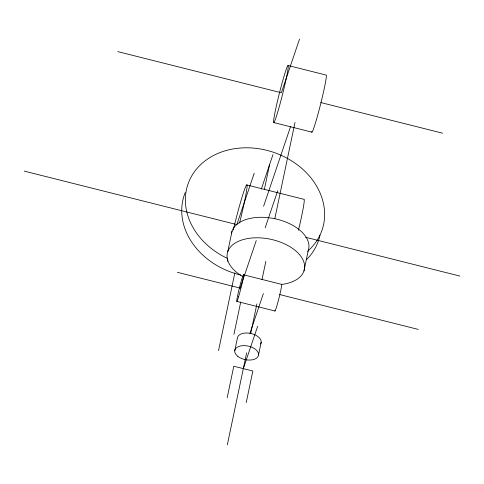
<?xml version="1.0" encoding="UTF-8"?>
<svg xmlns="http://www.w3.org/2000/svg" width="484" height="484" viewBox="0 0 484 484"><rect width="100%" height="100%" fill="white"/><g stroke="black" fill="none" stroke-linecap="round" stroke-linejoin="round"><path stroke-width="0.73" d="M227.728 251.74L232.036 231.231M218.508 350.7L234.861 272.819M233.947 334.329L240.736 301.98M264.331 189.619L269.57 164.669M234.728 350.803L237.378 338.177A12.094 6.939 11.9 0 1 251.492 333.609A12.094 6.939 11.9 0 1 260.61 343.991M227.165 397.781L233.79 366.225L252.848 371.016L246.223 402.573M227.317 444.844L246.634 352.842M250.676 333.597L256.901 303.928M262.001 279.643L265.849 261.33M274.809 218.653L294.998 122.482M258.535 354.887L261.185 342.261M303.964 270.919L308.272 250.403M299.499 39.156L281.361 92.759L117.751 51.606M254.215 173.212L236.827 224.588L24.2 171.1M261.275 189.177L272.982 154.584M263.592 206.287L290.648 126.354M240.161 288.089L256.266 240.524M265.165 227.831L277.719 190.732M249.944 333.282L263.387 293.564M243.319 368.62L257.639 326.325M287.944 65.461L326.059 75.05A29.524 1.664 -75.9 0 1 320.329 105.228A29.524 1.664 -75.9 0 1 311.654 131.739M320.795 102.554L442.636 133.203M273.877 122.579L311.999 132.162M246.634 184.912L303.807 199.293A39.367 2.214 -75.9 0 1 298.453 230.287M305.598 237.275L459.8 276.062M243.446 274.767L281.561 284.356A13.776 0.774 -75.9 0 1 278.887 298.434A13.776 0.774 -75.9 0 1 274.839 310.807M279.722 294.568L418.188 329.392M177.374 272.304L240.167 288.095M236.882 301.417L274.997 311.006M319.972 235.163A70.858 57.905 18.7 0 1 306.439 259.72M240.863 275.057A70.858 57.905 18.7 0 1 185.172 192.674M227.704 258.517A70.858 57.905 18.7 0 1 193.896 172.51A70.858 57.905 18.7 0 1 294.205 162.563A70.858 57.905 18.7 0 1 308.453 250.506M233.24 230.063A39.367 2.214 -75.9 0 1 245.231 187.701A39.367 2.214 -75.9 0 1 244.535 201.489L242.569 210.389A39.367 2.214 -75.9 0 1 239.538 222.991M227.885 261.064A39.367 2.214 -75.9 0 1 227.547 258.196M231.509 233.379A39.367 22.585 11.9 0 1 276.666 219.137A39.367 22.585 11.9 0 1 307.788 251.632M242.926 276.636A39.367 22.585 11.9 0 1 238.993 241.062A39.367 22.585 11.9 0 1 298.096 253.065A39.367 22.585 11.9 0 1 281.507 284.465M286.371 77.9L284.894 84.573A29.524 1.664 -75.9 0 1 273.599 122.513A29.524 1.664 -75.9 0 1 283.11 79.382A29.524 1.664 -75.9 0 1 286.371 77.9M237.753 356.303A12.094 6.939 11.9 0 0 257.96 356.611A12.094 6.939 11.9 0 0 244.19 345.612A12.094 6.939 11.9 0 0 237.753 356.303M238.582 296.813A13.776 0.774 -75.9 0 0 243.603 274.96A13.776 0.774 -75.9 0 0 238.303 292.499A13.776 0.774 -75.9 0 0 238.582 296.813"/></g></svg>
